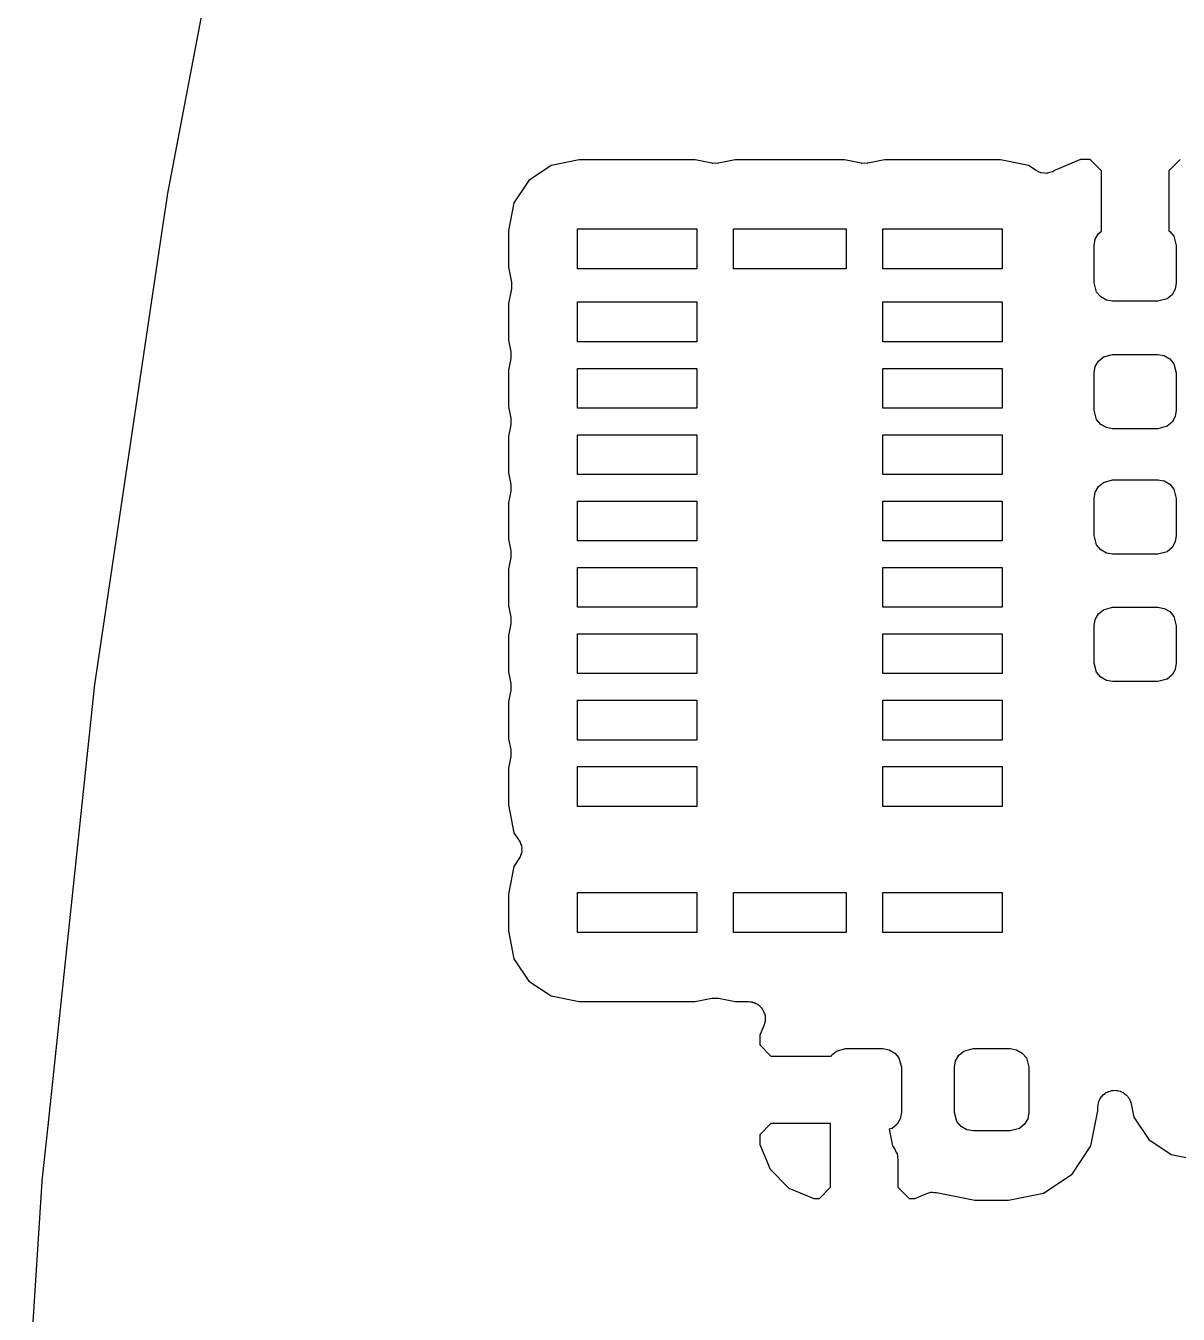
# Model space of a CAD drawing. Extents: x 123.5 to 166.3, y -110.9 to -58.6.
# Drawn here: x 123.66 to 132.34, y -99.63 to -89.93 of the extents above; entities that cross this region are included whole.
import ezdxf

# ---------------------------------------------------------------- set-up
doc = ezdxf.new("R2010")
doc.units = 0
doc.header["$MEASUREMENT"] = 0
doc.layers.add('BLACK', color=7, linetype='CONTINUOUS')

msp = doc.modelspace()

# ---------------------------------------------------------------- linework, layer by layer
at = {"layer": 'BLACK', "linetype": 'CONTINUOUS'}
for p, q in [((124.723, -91.2016), (125.373, -87.8045)), ((127.826, -90.9366), (127.615, -90.9785)), ((128.7, -90.9366), (127.826, -90.9366)), ((128.826, -90.9615), (128.7, -90.9366)), ((129.001, -90.9366), (128.875, -90.9615)), ((129.825, -90.9366), (129.001, -90.9366)), ((129.951, -90.9615), (129.825, -90.9366)), ((130.126, -90.9366), (130, -90.9615)), ((131, -90.9366), (130.126, -90.9366)), ((131.211, -90.9785), (131, -90.9366)), ((131.605, -90.934), (131.408, -91.0156)), ((131.678, -90.934), (131.605, -90.934)), ((131.762, -91.0184), (131.678, -90.934)), ((132.355, -90.934), (132.27, -91.0184)), ((127.615, -90.9785), (127.447, -91.0908)), ((128.829, -90.9615), (128.826, -90.9615)), ((128.831, -90.9624), (128.829, -90.9615)), ((128.85, -90.962), (128.831, -90.9624)), ((128.87, -90.9624), (128.85, -90.962)), ((128.872, -90.9615), (128.87, -90.9624)), ((128.875, -90.9615), (128.872, -90.9615)), ((129.954, -90.9615), (129.951, -90.9615)), ((129.956, -90.9624), (129.954, -90.9615)), ((129.975, -90.962), (129.956, -90.9624)), ((129.995, -90.9624), (129.975, -90.962)), ((129.997, -90.9615), (129.995, -90.9624)), ((130, -90.9615), (129.997, -90.9615)), ((131.269, -91.0169), (131.211, -90.9785)), ((131.288, -91.0252), (131.269, -91.0169)), ((131.306, -91.0339), (131.288, -91.0252)), ((131.308, -91.0341), (131.306, -91.0339)), ((131.309, -91.0346), (131.308, -91.0341)), ((131.33, -91.036), (131.309, -91.0346)), ((131.35, -91.0378), (131.33, -91.036)), ((131.352, -91.0374), (131.35, -91.0378)), ((131.353, -91.0375), (131.352, -91.0374)), ((131.373, -91.0317), (131.353, -91.0375)), ((131.393, -91.0264), (131.373, -91.0317)), ((131.394, -91.0256), (131.393, -91.0264)), ((131.395, -91.0252), (131.394, -91.0256)), ((131.408, -91.0156), (131.395, -91.0252)), ((131.762, -91.4725), (131.762, -91.0184)), ((132.27, -91.0184), (132.27, -91.4713)), ((127.447, -91.0908), (127.334, -91.2588)), ((124.687, -91.4384), (124.722, -91.2069)), ((124.722, -91.2069), (124.723, -91.2043)), ((124.723, -91.2043), (124.723, -91.2016)), ((127.334, -91.2588), (127.293, -91.4695)), ((124.173, -94.9052), (124.687, -91.4384)), ((127.293, -91.4695), (127.293, -91.7445)), ((127.813, -91.757), (127.813, -91.457)), ((127.813, -91.457), (128.713, -91.457)), ((128.713, -91.457), (128.713, -91.757)), ((128.988, -91.757), (128.988, -91.457)), ((128.988, -91.457), (129.838, -91.457)), ((129.838, -91.457), (129.838, -91.757)), ((130.113, -91.757), (130.113, -91.457)), ((130.113, -91.457), (131.013, -91.457)), ((131.013, -91.457), (131.013, -91.757)), ((131.707, -91.582), (131.715, -91.5341)), ((131.715, -91.5341), (131.739, -91.492)), ((131.739, -91.492), (131.762, -91.4725)), ((132.27, -91.4713), (132.276, -91.4748)), ((132.276, -91.4748), (132.308, -91.512)), ((132.308, -91.512), (132.326, -91.582)), ((131.707, -91.862), (131.707, -91.582)), ((132.326, -91.582), (132.326, -91.862)), ((127.293, -91.7445), (127.315, -91.8572)), ((128.713, -91.757), (127.813, -91.757)), ((129.838, -91.757), (128.988, -91.757)), ((131.013, -91.757), (130.113, -91.757)), ((127.315, -91.9068), (127.293, -92.0195)), ((127.315, -91.8572), (127.315, -91.86)), ((127.315, -91.86), (127.316, -91.8627)), ((127.316, -91.9013), (127.315, -91.904)), ((127.315, -91.904), (127.315, -91.9068)), ((127.316, -91.8627), (127.316, -91.882)), ((127.316, -91.882), (127.316, -91.9013)), ((131.725, -91.932), (131.707, -91.862)), ((132.318, -91.9099), (132.294, -91.952)), ((132.326, -91.862), (132.318, -91.9099)), ((127.293, -92.0195), (127.293, -92.2945)), ((127.813, -92.307), (127.813, -92.007)), ((127.813, -92.007), (128.713, -92.007)), ((128.713, -92.007), (128.713, -92.307)), ((130.113, -92.307), (130.113, -92.007)), ((130.113, -92.007), (131.013, -92.007)), ((131.013, -92.007), (131.013, -92.307)), ((131.757, -91.9692), (131.725, -91.932)), ((131.799, -91.9936), (131.757, -91.9692)), ((131.846, -92.002), (131.799, -91.9936)), ((132.186, -92.002), (131.846, -92.002)), ((132.256, -91.9832), (132.186, -92.002)), ((132.294, -91.952), (132.256, -91.9832)), ((127.293, -92.2945), (127.31, -92.3822)), ((128.713, -92.307), (127.813, -92.307)), ((131.013, -92.307), (130.113, -92.307)), ((127.31, -92.3822), (127.31, -92.385)), ((127.31, -92.385), (127.311, -92.3877)), ((127.311, -92.3877), (127.311, -92.407)), ((127.311, -92.407), (127.311, -92.4263)), ((131.776, -92.4208), (131.846, -92.402)), ((131.846, -92.402), (132.186, -92.402)), ((132.186, -92.402), (132.234, -92.4104)), ((132.234, -92.4104), (132.276, -92.4348)), ((127.31, -92.4318), (127.293, -92.5195)), ((127.311, -92.4263), (127.31, -92.429)), ((127.31, -92.429), (127.31, -92.4318)), ((127.813, -92.807), (127.813, -92.507)), ((127.813, -92.507), (128.713, -92.507)), ((128.713, -92.507), (128.713, -92.807)), ((130.113, -92.807), (130.113, -92.507)), ((130.113, -92.507), (131.013, -92.507)), ((131.013, -92.507), (131.013, -92.807)), ((131.707, -92.542), (131.715, -92.4941)), ((131.715, -92.4941), (131.739, -92.452)), ((131.739, -92.452), (131.776, -92.4208)), ((132.276, -92.4348), (132.308, -92.472)), ((132.308, -92.472), (132.326, -92.542)), ((127.293, -92.5195), (127.293, -92.7945)), ((131.707, -92.822), (131.707, -92.542)), ((132.326, -92.542), (132.326, -92.822)), ((127.293, -92.7945), (127.31, -92.8822)), ((127.31, -92.8822), (127.31, -92.885)), ((127.31, -92.885), (127.311, -92.8877)), ((127.311, -92.8877), (127.311, -92.907)), ((128.713, -92.807), (127.813, -92.807)), ((131.013, -92.807), (130.113, -92.807)), ((131.725, -92.892), (131.707, -92.822)), ((131.757, -92.9292), (131.725, -92.892)), ((132.318, -92.8699), (132.294, -92.912)), ((132.326, -92.822), (132.318, -92.8699)), ((127.31, -92.9318), (127.293, -93.0195)), ((127.311, -92.9263), (127.31, -92.929)), ((127.31, -92.929), (127.31, -92.9318)), ((127.311, -92.907), (127.311, -92.9263)), ((131.799, -92.9536), (131.757, -92.9292)), ((131.846, -92.962), (131.799, -92.9536)), ((132.186, -92.962), (131.846, -92.962)), ((132.256, -92.9432), (132.186, -92.962)), ((132.294, -92.912), (132.256, -92.9432)), ((127.293, -93.0195), (127.293, -93.2945)), ((127.813, -93.307), (127.813, -93.007)), ((127.813, -93.007), (128.713, -93.007)), ((128.713, -93.007), (128.713, -93.307)), ((130.113, -93.307), (130.113, -93.007)), ((130.113, -93.007), (131.013, -93.007)), ((131.013, -93.007), (131.013, -93.307)), ((127.293, -93.2945), (127.31, -93.3822)), ((127.31, -93.3822), (127.31, -93.385)), ((128.713, -93.307), (127.813, -93.307)), ((131.013, -93.307), (130.113, -93.307)), ((131.739, -93.397), (131.776, -93.3658)), ((131.776, -93.3658), (131.846, -93.347)), ((131.846, -93.347), (132.186, -93.347)), ((132.186, -93.347), (132.234, -93.3554)), ((132.234, -93.3554), (132.276, -93.3798)), ((132.276, -93.3798), (132.308, -93.417)), ((127.31, -93.4318), (127.293, -93.5195)), ((127.31, -93.385), (127.311, -93.3877)), ((127.311, -93.4263), (127.31, -93.429)), ((127.31, -93.429), (127.31, -93.4318)), ((127.311, -93.3877), (127.311, -93.407)), ((127.311, -93.407), (127.311, -93.4263)), ((131.707, -93.487), (131.715, -93.4391)), ((131.715, -93.4391), (131.739, -93.397)), ((132.308, -93.417), (132.326, -93.487)), ((127.293, -93.5195), (127.293, -93.7945)), ((127.813, -93.807), (127.813, -93.507)), ((127.813, -93.507), (128.713, -93.507)), ((128.713, -93.507), (128.713, -93.807)), ((130.113, -93.807), (130.113, -93.507)), ((130.113, -93.507), (131.013, -93.507)), ((131.013, -93.507), (131.013, -93.807)), ((131.707, -93.767), (131.707, -93.487)), ((132.326, -93.487), (132.326, -93.767)), ((131.725, -93.837), (131.707, -93.767)), ((132.326, -93.767), (132.318, -93.8149)), ((127.293, -93.7945), (127.31, -93.8822)), ((128.713, -93.807), (127.813, -93.807)), ((131.013, -93.807), (130.113, -93.807)), ((131.757, -93.8742), (131.725, -93.837)), ((132.294, -93.857), (132.256, -93.8882)), ((132.318, -93.8149), (132.294, -93.857)), ((127.31, -93.9318), (127.293, -94.0195)), ((127.31, -93.8822), (127.31, -93.885)), ((127.31, -93.885), (127.311, -93.8877)), ((127.311, -93.9263), (127.31, -93.929)), ((127.31, -93.929), (127.31, -93.9318)), ((127.311, -93.8877), (127.311, -93.907)), ((127.311, -93.907), (127.311, -93.9263)), ((131.799, -93.8986), (131.757, -93.8742)), ((131.846, -93.907), (131.799, -93.8986)), ((132.186, -93.907), (131.846, -93.907)), ((132.256, -93.8882), (132.186, -93.907)), ((127.293, -94.0195), (127.293, -94.2945)), ((127.813, -94.307), (127.813, -94.007)), ((127.813, -94.007), (128.713, -94.007)), ((128.713, -94.007), (128.713, -94.307)), ((130.113, -94.307), (130.113, -94.007)), ((130.113, -94.007), (131.013, -94.007)), ((131.013, -94.007), (131.013, -94.307)), ((127.293, -94.2945), (127.31, -94.3822)), ((128.713, -94.307), (127.813, -94.307)), ((131.013, -94.307), (130.113, -94.307)), ((131.739, -94.357), (131.776, -94.3258)), ((131.776, -94.3258), (131.846, -94.307)), ((131.846, -94.307), (132.186, -94.307)), ((132.186, -94.307), (132.234, -94.3154)), ((132.234, -94.3154), (132.276, -94.3398)), ((132.276, -94.3398), (132.308, -94.377)), ((127.31, -94.4318), (127.293, -94.5195)), ((127.31, -94.3822), (127.31, -94.385)), ((127.31, -94.385), (127.311, -94.3877)), ((127.311, -94.4263), (127.31, -94.429)), ((127.31, -94.429), (127.31, -94.4318)), ((127.311, -94.3877), (127.311, -94.407)), ((127.311, -94.407), (127.311, -94.4263)), ((131.707, -94.447), (131.715, -94.3991)), ((131.707, -94.727), (131.707, -94.447)), ((131.715, -94.3991), (131.739, -94.357)), ((132.308, -94.377), (132.326, -94.447)), ((132.326, -94.447), (132.326, -94.727)), ((127.293, -94.5195), (127.293, -94.7945)), ((127.813, -94.807), (127.813, -94.507)), ((127.813, -94.507), (128.713, -94.507)), ((128.713, -94.507), (128.713, -94.807)), ((130.113, -94.807), (130.113, -94.507)), ((130.113, -94.507), (131.013, -94.507)), ((131.013, -94.507), (131.013, -94.807)), ((131.725, -94.797), (131.707, -94.727)), ((132.326, -94.727), (132.318, -94.7749)), ((127.293, -94.7945), (127.31, -94.8822)), ((128.713, -94.807), (127.813, -94.807)), ((131.013, -94.807), (130.113, -94.807)), ((131.757, -94.8342), (131.725, -94.797)), ((131.799, -94.8586), (131.757, -94.8342)), ((132.294, -94.817), (132.256, -94.8482)), ((132.318, -94.7749), (132.294, -94.817)), ((123.823, -98.2148), (124.172, -94.9105)), ((124.172, -94.9105), (124.173, -94.9079)), ((124.173, -94.9079), (124.173, -94.9052)), ((127.31, -94.9318), (127.293, -95.0195)), ((127.31, -94.8822), (127.31, -94.885)), ((127.31, -94.885), (127.311, -94.8877)), ((127.311, -94.9263), (127.31, -94.929)), ((127.31, -94.929), (127.31, -94.9318)), ((127.311, -94.8877), (127.311, -94.907)), ((127.311, -94.907), (127.311, -94.9263)), ((131.846, -94.867), (131.799, -94.8586)), ((132.186, -94.867), (131.846, -94.867)), ((132.256, -94.8482), (132.186, -94.867)), ((127.293, -95.0195), (127.293, -95.2945)), ((127.813, -95.307), (127.813, -95.007)), ((127.813, -95.007), (128.713, -95.007)), ((128.713, -95.007), (128.713, -95.307)), ((130.113, -95.307), (130.113, -95.007)), ((130.113, -95.007), (131.013, -95.007)), ((131.013, -95.007), (131.013, -95.307)), ((127.293, -95.2945), (127.31, -95.3822)), ((128.713, -95.307), (127.813, -95.307)), ((131.013, -95.307), (130.113, -95.307)), ((127.31, -95.3822), (127.31, -95.385)), ((127.31, -95.385), (127.311, -95.3877)), ((127.311, -95.3877), (127.311, -95.407)), ((127.311, -95.407), (127.311, -95.4263)), ((127.31, -95.4318), (127.293, -95.5195)), ((127.311, -95.4263), (127.31, -95.429)), ((127.31, -95.429), (127.31, -95.4318)), ((127.813, -95.807), (127.813, -95.507)), ((127.813, -95.507), (128.713, -95.507)), ((128.713, -95.507), (128.713, -95.807)), ((130.113, -95.807), (130.113, -95.507)), ((130.113, -95.507), (131.013, -95.507)), ((131.013, -95.507), (131.013, -95.807)), ((127.293, -95.5195), (127.293, -95.7945)), ((127.293, -95.7945), (127.334, -96.0052)), ((128.713, -95.807), (127.813, -95.807)), ((131.013, -95.807), (130.113, -95.807)), ((127.334, -96.0052), (127.372, -96.0614)), ((127.372, -96.0614), (127.375, -96.0691)), ((127.375, -96.0691), (127.38, -96.0758)), ((127.38, -96.0758), (127.384, -96.0891)), ((127.384, -96.0891), (127.39, -96.1018)), ((127.375, -96.1949), (127.372, -96.2026)), ((127.38, -96.1882), (127.375, -96.1949)), ((127.384, -96.1749), (127.38, -96.1882)), ((127.39, -96.1622), (127.384, -96.1749)), ((127.39, -96.1018), (127.39, -96.1102)), ((127.39, -96.1102), (127.393, -96.1182)), ((127.393, -96.1458), (127.39, -96.1538)), ((127.39, -96.1538), (127.39, -96.1622)), ((127.393, -96.1182), (127.392, -96.132)), ((127.392, -96.132), (127.393, -96.1458)), ((127.334, -96.2588), (127.293, -96.4695)), ((127.372, -96.2026), (127.334, -96.2588)), ((127.293, -96.4695), (127.293, -96.7445)), ((127.813, -96.757), (127.813, -96.457)), ((127.813, -96.457), (128.713, -96.457)), ((128.713, -96.457), (128.713, -96.757)), ((128.988, -96.757), (128.988, -96.457)), ((128.988, -96.457), (129.838, -96.457)), ((129.838, -96.457), (129.838, -96.757)), ((130.113, -96.757), (130.113, -96.457)), ((130.113, -96.457), (131.013, -96.457)), ((131.013, -96.457), (131.013, -96.757)), ((127.293, -96.7445), (127.334, -96.9552)), ((128.713, -96.757), (127.813, -96.757)), ((129.838, -96.757), (128.988, -96.757)), ((131.013, -96.757), (130.113, -96.757)), ((127.334, -96.9552), (127.447, -97.1232)), ((127.447, -97.1232), (127.615, -97.2355)), ((127.615, -97.2355), (127.826, -97.2774)), ((128.7, -97.2774), (128.826, -97.2525)), ((128.826, -97.2525), (128.829, -97.2525)), ((128.829, -97.2525), (128.831, -97.2516)), ((128.831, -97.2516), (128.85, -97.252)), ((128.85, -97.252), (128.87, -97.2516)), ((128.87, -97.2516), (128.872, -97.2525)), ((128.872, -97.2525), (128.875, -97.2525)), ((128.875, -97.2525), (129.001, -97.2774)), ((127.826, -97.2774), (128.7, -97.2774)), ((129.001, -97.2774), (129.102, -97.2774)), ((129.102, -97.2774), (129.115, -97.2798)), ((129.115, -97.2798), (129.129, -97.2805)), ((129.129, -97.2805), (129.137, -97.2836)), ((129.137, -97.2836), (129.145, -97.2851)), ((129.145, -97.2851), (129.157, -97.292)), ((129.157, -97.292), (129.17, -97.2973)), ((129.17, -97.2973), (129.176, -97.303)), ((129.176, -97.303), (129.183, -97.3072)), ((129.183, -97.3072), (129.192, -97.3178)), ((129.192, -97.3178), (129.202, -97.3271)), ((129.202, -97.3271), (129.206, -97.3345)), ((129.206, -97.3345), (129.211, -97.3409)), ((129.211, -97.3409), (129.216, -97.354)), ((129.216, -97.354), (129.223, -97.3663)), ((129.219, -97.453), (129.186, -97.5314)), ((129.222, -97.4395), (129.219, -97.453)), ((129.227, -97.4265), (129.222, -97.4395)), ((129.223, -97.3663), (129.224, -97.3745)), ((129.224, -97.3745), (129.227, -97.3824)), ((129.227, -97.3824), (129.227, -97.3962)), ((129.227, -97.3962), (129.228, -97.41)), ((129.228, -97.41), (129.227, -97.4181)), ((129.227, -97.4181), (129.227, -97.4265)), ((129.186, -97.5314), (129.186, -97.604)), ((129.186, -97.604), (129.271, -97.6884)), ((129.727, -97.6824), (129.764, -97.6512)), ((129.764, -97.6512), (129.834, -97.6324)), ((129.834, -97.6324), (130.114, -97.6324)), ((130.114, -97.6324), (130.162, -97.6408)), ((130.162, -97.6408), (130.204, -97.6652)), ((130.687, -97.6824), (130.724, -97.6512)), ((130.724, -97.6512), (130.794, -97.6324)), ((130.794, -97.6324), (131.074, -97.6324)), ((131.074, -97.6324), (131.122, -97.6408)), ((131.122, -97.6408), (131.164, -97.6652)), ((129.271, -97.6884), (129.724, -97.6884)), ((129.724, -97.6884), (129.727, -97.6824)), ((130.204, -97.6652), (130.236, -97.7024)), ((130.236, -97.7024), (130.254, -97.7724)), ((130.654, -97.7724), (130.663, -97.7245)), ((130.663, -97.7245), (130.687, -97.6824)), ((131.164, -97.6652), (131.196, -97.7024)), ((131.196, -97.7024), (131.214, -97.7724)), ((130.254, -97.7724), (130.254, -98.1124)), ((130.654, -98.1124), (130.654, -97.7724)), ((131.214, -97.7724), (131.214, -98.1124)), ((131.736, -98.0537), (131.74, -98.0419)), ((131.74, -98.0419), (131.742, -98.0296)), ((131.742, -98.0296), (131.747, -98.0212)), ((131.747, -98.0212), (131.75, -98.012)), ((131.75, -98.012), (131.758, -98.0022)), ((131.758, -98.0022), (131.765, -97.9914)), ((131.765, -97.9914), (131.772, -97.9852)), ((131.772, -97.9852), (131.778, -97.9776)), ((131.778, -97.9776), (131.789, -97.9711)), ((131.789, -97.9711), (131.798, -97.9631)), ((131.798, -97.9631), (131.807, -97.9598)), ((131.807, -97.9598), (131.816, -97.9547)), ((131.816, -97.9547), (131.828, -97.9523)), ((131.828, -97.9523), (131.84, -97.948)), ((131.84, -97.948), (131.85, -97.948)), ((131.85, -97.948), (131.859, -97.9461)), ((131.859, -97.9461), (131.871, -97.948)), ((131.871, -97.948), (131.884, -97.948)), ((131.884, -97.948), (131.893, -97.9513)), ((131.893, -97.9513), (131.903, -97.9528)), ((131.903, -97.9528), (131.914, -97.9588)), ((131.914, -97.9588), (131.925, -97.9631)), ((131.925, -97.9631), (131.933, -97.9693)), ((131.933, -97.9693), (131.941, -97.974)), ((131.941, -97.974), (131.95, -97.9834)), ((131.95, -97.9834), (131.959, -97.9914)), ((131.959, -97.9914), (131.964, -97.9999)), ((131.964, -97.9999), (131.97, -98.0072)), ((131.97, -98.0072), (131.975, -98.0188)), ((131.975, -98.0188), (131.981, -98.0296)), ((131.981, -98.0296), (131.983, -98.0392)), ((131.983, -98.0392), (131.986, -98.0483)), ((130.254, -98.1124), (130.246, -98.1603)), ((130.673, -98.1824), (130.654, -98.1124)), ((131.214, -98.1124), (131.206, -98.1603)), ((131.682, -98.3642), (131.735, -98.0999)), ((131.735, -98.0731), (131.737, -98.0635)), ((131.735, -98.0999), (131.735, -98.0731)), ((131.737, -98.0635), (131.736, -98.0537)), ((131.986, -98.0483), (132.006, -98.1492)), ((123.779, -98.6286), (123.823, -98.2148)), ((129.271, -98.1964), (129.186, -98.2808)), ((129.72, -98.1964), (129.271, -98.1964)), ((129.72, -98.676), (129.72, -98.1964)), ((130.184, -98.2336), (130.162, -98.2397)), ((130.222, -98.2024), (130.184, -98.2336)), ((130.246, -98.1603), (130.222, -98.2024)), ((130.704, -98.2196), (130.673, -98.1824)), ((130.747, -98.244), (130.704, -98.2196)), ((131.144, -98.2336), (131.074, -98.2524)), ((131.182, -98.2024), (131.144, -98.2336)), ((131.206, -98.1603), (131.182, -98.2024)), ((132.006, -98.1492), (132.119, -98.3172)), ((129.186, -98.2808), (129.186, -98.3534)), ((130.162, -98.2397), (130.187, -98.3642)), ((130.794, -98.2524), (130.747, -98.244)), ((131.074, -98.2524), (130.794, -98.2524)), ((132.119, -98.3172), (132.287, -98.4295)), ((129.186, -98.3534), (129.264, -98.5402)), ((130.187, -98.3642), (130.207, -98.3948)), ((130.207, -98.3948), (130.213, -98.4087)), ((130.213, -98.4087), (130.221, -98.4219)), ((130.221, -98.4219), (130.222, -98.4288)), ((130.222, -98.4288), (130.225, -98.4352)), ((131.54, -98.5776), (131.682, -98.3642)), ((132.287, -98.4295), (132.498, -98.4714)), ((130.225, -98.4352), (130.226, -98.4504)), ((130.226, -98.4504), (130.228, -98.4654)), ((130.228, -98.4654), (130.228, -98.676)), ((129.264, -98.5402), (129.407, -98.6831)), ((131.326, -98.7203), (131.54, -98.5776)), ((123.655, -100.58), (123.779, -98.6339)), ((123.779, -98.6313), (123.779, -98.6286)), ((123.779, -98.6339), (123.779, -98.6313)), ((129.407, -98.6831), (129.593, -98.7604)), ((129.636, -98.7604), (129.72, -98.676)), ((130.228, -98.676), (130.313, -98.7604)), ((130.446, -98.7229), (130.461, -98.7196)), ((130.461, -98.7196), (130.475, -98.7147)), ((130.475, -98.7147), (130.482, -98.7148)), ((130.482, -98.7148), (130.489, -98.7133)), ((130.489, -98.7133), (130.504, -98.7153)), ((130.504, -98.7153), (130.519, -98.7157)), ((130.519, -98.7157), (130.807, -98.7728)), ((131.062, -98.7728), (131.326, -98.7203)), ((129.593, -98.7604), (129.636, -98.7604)), ((130.313, -98.7604), (130.355, -98.7604)), ((130.355, -98.7604), (130.446, -98.7229)), ((130.807, -98.7728), (131.062, -98.7728))]:
    msp.add_line(p, q, dxfattribs=at)

doc.saveas('drawing.dxf')
